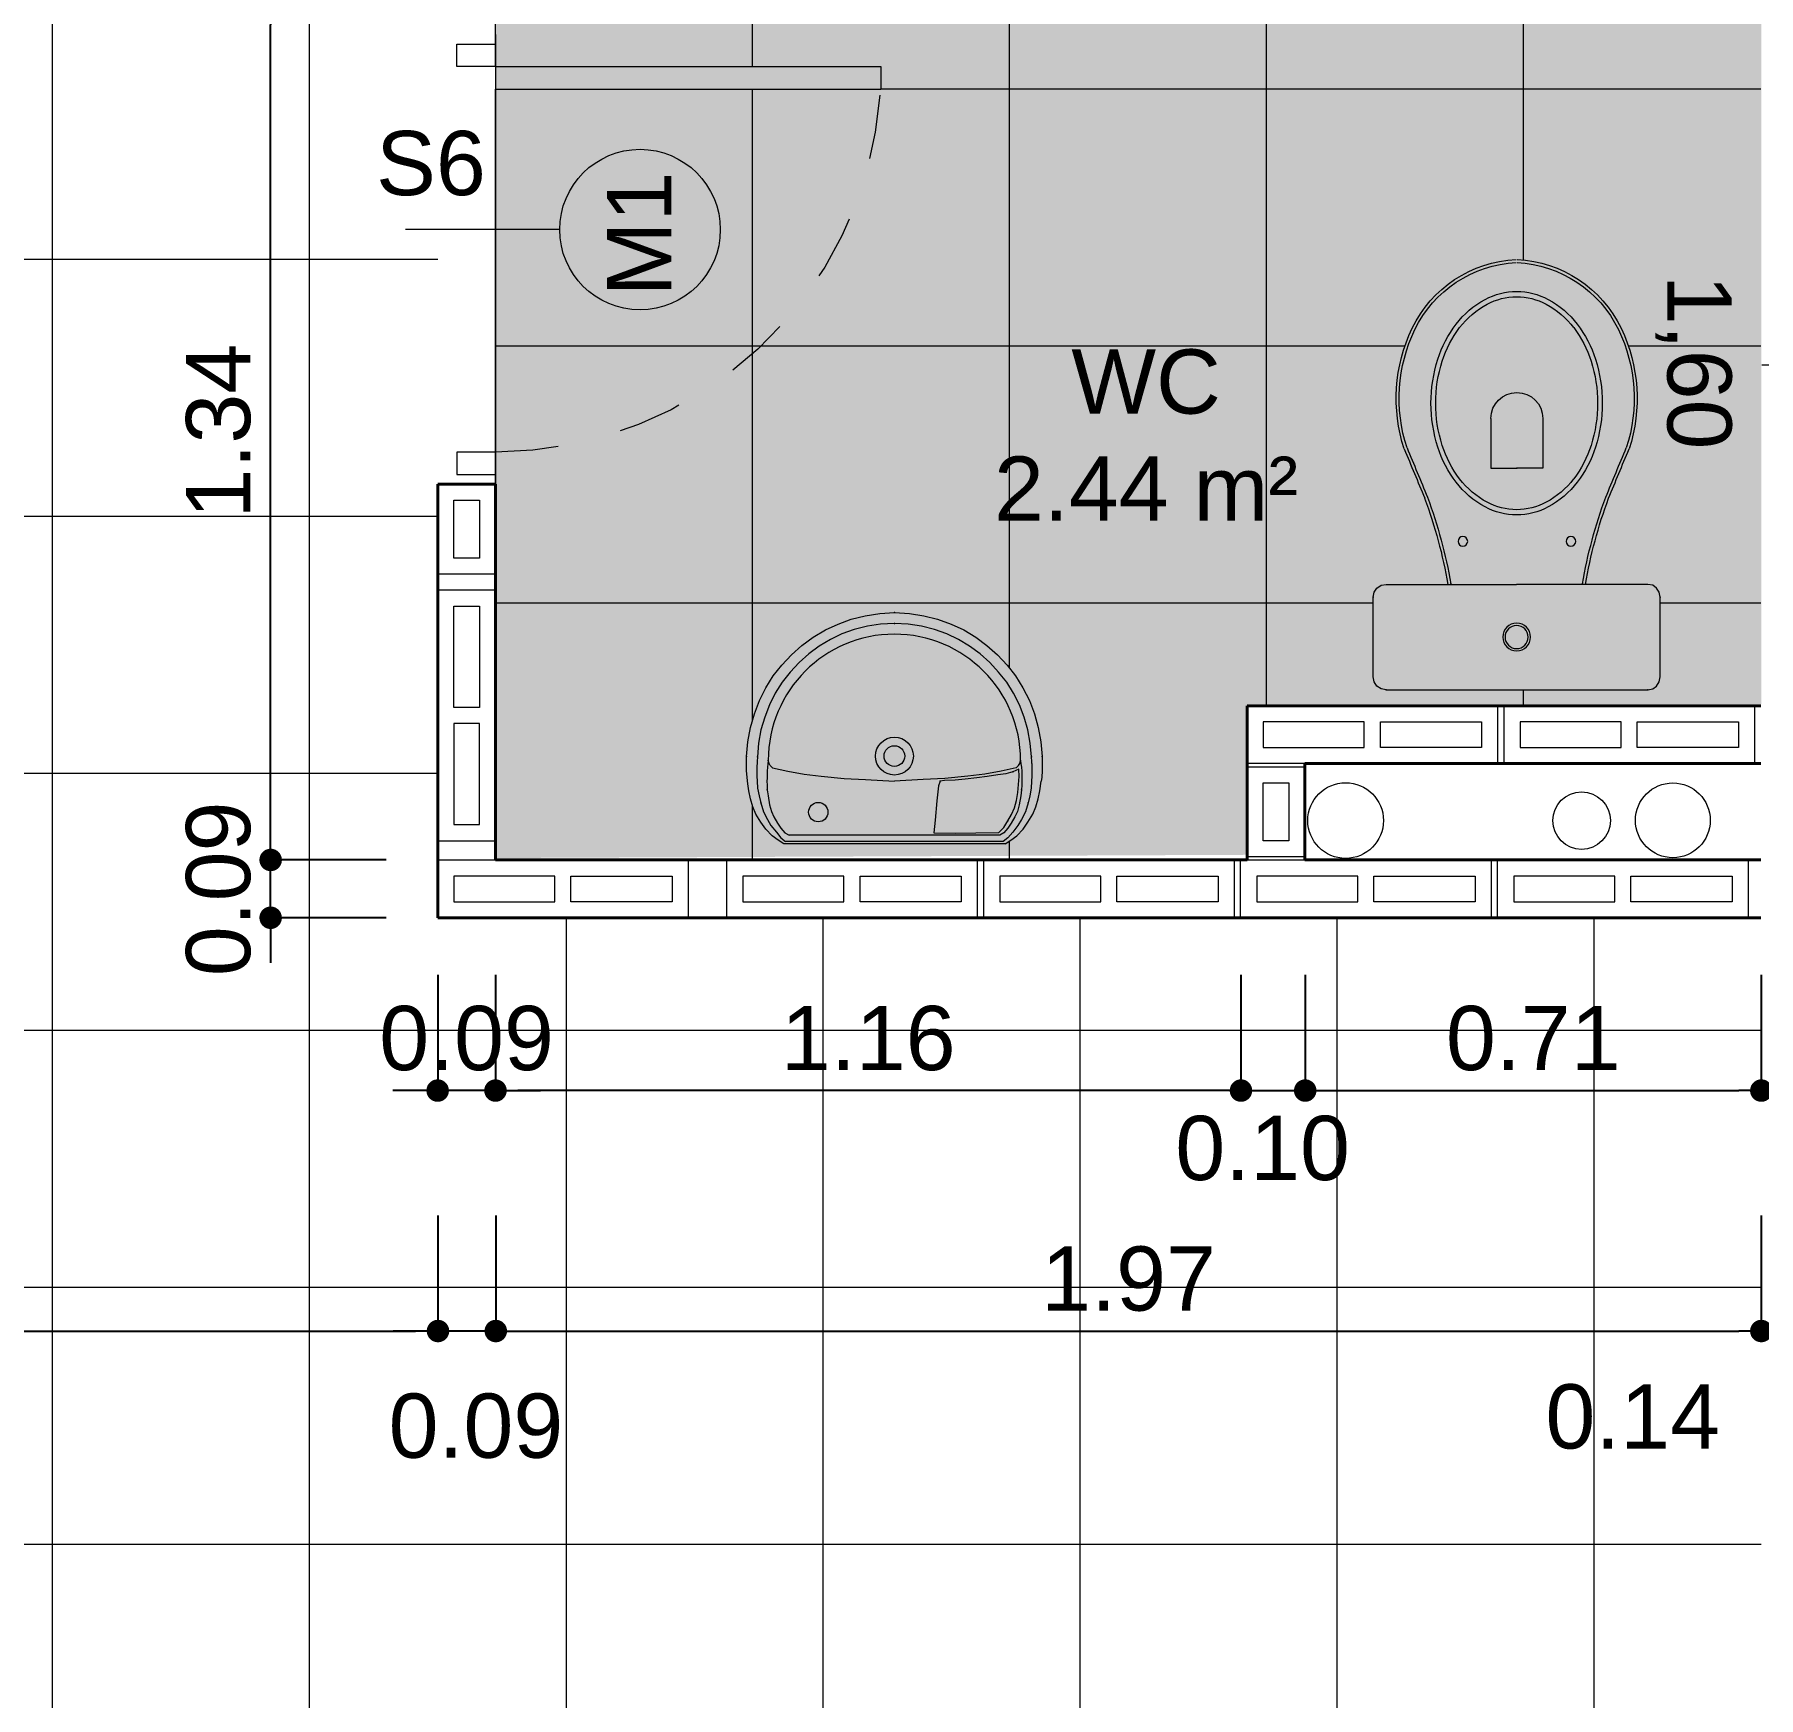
# Model space of a CAD drawing. Header units: millimetres. Extents: x 173 to 410, y -14 to 183.
# Drawn here: x 355.913 to 358.597, y -7.344 to -4.755 of the extents above; entities that cross this region are included whole.
import ezdxf
from ezdxf.enums import TextEntityAlignment as Align

# ---------------------------------------------------------------- set-up
doc = ezdxf.new("R2010")
doc.units = ezdxf.units.MM
doc.linetypes.add('HIDDEN', pattern=[0.05, 0.025, -0.025])
doc.layers.get('0').update_dxf_attribs({"color": 4})
for name, color, linetype, lineweight in [('ARQ Alvenaria', 201, 'Continuous', 40), ('ARQ Anotações', 2, 'Continuous', 5), ('ARQ Caixilharia', 140, 'Continuous', 9), ('ARQ Equipamento', 4, 'Continuous', 18), ('ARQ Hachuras', 8, 'Continuous', 5), ('ARQ Projeções', 144, 'HIDDEN', 5), ('ARQ Visto', 152, 'Continuous', 13)]:
    doc.layers.add(name, color=color, linetype=linetype, lineweight=lineweight)
doc.layers.add('ARQ Forros', color=7, linetype='HIDDEN', lineweight=5, true_color=0xcacaca)
doc.layers.add('ARQ Pisos', color=9, linetype='Continuous', lineweight=5, true_color=0x808080)
doc.styles.get("Standard").update_dxf_attribs({"font": 'arial.ttf'})
doc.dimstyles.new('Executivo 1-50', dxfattribs={"dimtxt": 0.1, "dimasz": 0.035, "dimexe": 0, "dimexo": 0.0625, "dimgap": 0.03, "dimtad": 1, "dimzin": 0, "dimdsep": 46, "dimtxsty": 'Standard', "dimblk": 'DOT', "dimcen": 0.09, "dimclrd": 8, "dimclre": 8, "dimadec": 0, "dimazin": 0, "dimtfac": 1, "dimtix": 1, "dimtmove": 2, "dimatfit": 3, "dimldrblk": 'DOT', "dimfxl": 0.18, "dimfxlon": 1, "dimtolj": 1, "dimtzin": 0, "dimarcsym": 0})

# ---------------------------------------------------------------- blocks, each defined once
blk = doc.blocks.new('CP929_2')
at = {"layer": 'ARQ Equipamento', "lineweight": 13}
for p, q in [((-0.218, -0.0207), (-0.2223, -0.0272)), ((-0.2115, -0.0164), (-0.218, -0.0207)), ((-0.2037, -0.015), (-0.2115, -0.0164)), ((-0.2037, -0.015), (0.2037, -0.015)), ((0.2037, -0.015), (0.2115, -0.0164)), ((0.2115, -0.0164), (0.2173, -0.0207)), ((0.2173, -0.0207), (0.2216, -0.0272)), ((-0.2223, -0.0272), (-0.2237, -0.035)), ((-0.2237, -0.035), (-0.2237, -0.1589)), ((0.2216, -0.0272), (0.223, -0.035)), ((0.223, -0.035), (0.223, -0.1589)), ((-0.2237, -0.1589), (-0.2223, -0.1668)), ((0.223, -0.1589), (0.2216, -0.1668)), ((-0.2223, -0.1668), (-0.218, -0.1732)), ((-0.218, -0.1732), (-0.2115, -0.1775)), ((-0.2115, -0.1775), (-0.2037, -0.1789)), ((-0.2037, -0.1789), (-0.0004, -0.1789)), ((-0.1027, -0.1796), (-0.1025, -0.1789)), ((0.2037, -0.1789), (-0.0004, -0.1789)), ((0.102, -0.1796), (0.1018, -0.1789)), ((0.2115, -0.1775), (0.2037, -0.1789)), ((0.2173, -0.1732), (0.2115, -0.1775)), ((0.2216, -0.1668), (0.2173, -0.1732)), ((-0.0404, -0.4373), (-0.0404, -0.36)), ((-0.0404, -0.36), (0.0004, -0.36)), ((0.0404, -0.36), (-0.0004, -0.36)), ((0.0404, -0.4373), (0.0404, -0.36))]:
    blk.add_line(p, q, dxfattribs=at)
for centre, radius in [((-0.0004, -0.097), 0.0216), ((-0.0004, -0.097), 0.018), ((-0.0841, -0.2459), 0.00752), ((0.0841, -0.2459), 0.00752)]:
    blk.add_circle(centre, radius, dxfattribs=at)
for centre, radius, start, end in [((-0.8588, -0.0485), 0.7626, 339.6909, 350.163), ((-0.8588, -0.0485), 0.7673, 339.6909, 350.163), ((0.858, -0.0485), 0.7673, 189.837, 200.3091), ((0.858, -0.0485), 0.7626, 189.837, 200.3091), ((-0.0004, -0.3904), 0.1034, 90, 118.3761), ((-0.0004, -0.3918), 0.0966, 90, 118.3761), ((-0.0004, -0.3904), 0.1034, 61.6239, 90), ((-0.0004, -0.3918), 0.0966, 61.6239, 90), ((-26.813, 10.7236), 28.863, 337.3538, 337.51832), ((-25.3749, 10.1249), 27.3099, 337.35144, 337.52574), ((0.018, -0.4244), 0.142, 118.3761, 142.5178), ((0.0176, -0.4251), 0.1345, 118.3761, 142.5178), ((-0.0184, -0.4251), 0.1345, 37.4822, 61.6239), ((-0.0187, -0.4244), 0.142, 37.4822, 61.6239), ((25.3742, 10.1249), 27.3099, 202.47426, 202.64856), ((26.8123, 10.7236), 28.863, 202.48168, 202.6462), ((0.0469, -0.4465), 0.1784, 142.5178, 162.3784), ((0.0459, -0.4468), 0.1702, 142.5178, 162.3784), ((-0.0466, -0.4468), 0.1702, 17.6216, 37.4822), ((-0.0476, -0.4465), 0.1784, 17.6216, 37.4822), ((0.0671, -0.4681), 0.2549, 162.0904, 205.4458), ((0.0634, -0.4684), 0.2467, 161.867, 205.7625), ((0.0924, -0.461), 0.2261, 162.3784, 180), ((0.0905, -0.461), 0.2169, 162.3784, 180), ((-0.0912, -0.461), 0.2169, 360, 17.6216), ((-0.0931, -0.461), 0.2261, 0, 17.6216), ((-0.0641, -0.4684), 0.2467, 334.2375, 18.133), ((-0.0678, -0.4681), 0.2549, 334.5542, 17.9096), ((0, -0.4373), 0.0404, 180, 0), ((0.0924, -0.461), 0.2261, 180, 197.6216), ((0.0905, -0.461), 0.2169, 180, 197.6216), ((-0.0912, -0.461), 0.2169, 342.3784, 0), ((-0.0931, -0.461), 0.2261, 342.3784, 360), ((0.0469, -0.4754), 0.1784, 197.6216, 217.4822), ((0.0459, -0.4751), 0.1702, 197.6216, 217.4822), ((-0.0466, -0.4751), 0.1702, 322.5178, 342.3784), ((-0.0476, -0.4754), 0.1784, 322.5178, 342.3784), ((0.0079, -0.4951), 0.1898, 205.7625, 267.2081), ((0.0079, -0.4951), 0.1851, 205.7625, 267.2081), ((0.018, -0.4976), 0.142, 217.4822, 241.6239), ((0.0176, -0.4968), 0.1345, 217.4822, 241.6239), ((-0.0087, -0.4951), 0.1851, 272.7919, 334.2375), ((-0.0087, -0.4951), 0.1898, 272.7919, 334.2375), ((-0.0184, -0.4968), 0.1345, 298.3761, 322.5178), ((-0.0187, -0.4976), 0.142, 298.3761, 322.5178), ((-0.0004, -0.5301), 0.0966, 241.6239, 270), ((-0.0004, -0.5301), 0.0966, 270, 298.3761), ((-0.0004, -0.5315), 0.1034, 241.6239, 270), ((-0.0004, -0.5315), 0.1034, 270, 298.3761)]:
    blk.add_arc(centre, radius, start, end, dxfattribs=at)
for p in [(-0.2037, -0.015), (0.2037, -0.015), (-0.2237, -0.1589), (0.223, -0.1589), (-0.1027, -0.1796), (0.102, -0.1796)]:
    blk.add_point(p, dxfattribs=at)
blk = doc.blocks.new('L915')
at = {"layer": 'ARQ Equipamento', "lineweight": 13}
for p, q in [((-0.1723, 0), (-0.181, -0.0056)), ((-0.1723, 0), (0.1723, 0)), ((0.1723, 0), (0.181, -0.0056)), ((-0.2004, -0.0231), (-0.2079, -0.0338)), ((-0.1905, -0.0128), (-0.2004, -0.0231)), ((-0.1922, -0.0287), (-0.1846, -0.0182)), ((-0.181, -0.0056), (-0.1905, -0.0128)), ((-0.1846, -0.0182), (-0.1767, -0.0094)), ((-0.1819, -0.0323), (-0.1766, -0.0245)), ((-0.1767, -0.0094), (-0.1694, -0.0038)), ((-0.1766, -0.0245), (-0.1706, -0.0173)), ((-0.1703, -0.0257), (-0.1766, -0.0361)), ((-0.1706, -0.0173), (-0.164, -0.0134)), ((-0.1627, -0.0176), (-0.1703, -0.0257)), ((-0.1694, -0.0038), (0.1694, -0.0038)), ((-0.164, -0.0134), (0.164, -0.0134)), ((-0.1266, -0.0172), (-0.1627, -0.0176)), ((-0.0955, -0.0169), (-0.1266, -0.0172)), ((-0.0613, -0.0172), (-0.0955, -0.0169)), ((-0.0635, -0.0367), (-0.0613, -0.0172)), ((0.1706, -0.0173), (0.164, -0.0134)), ((0.1767, -0.0094), (0.1694, -0.0038)), ((0.1766, -0.0245), (0.1706, -0.0173)), ((0.1819, -0.0323), (0.1766, -0.0245)), ((0.1836, -0.018), (0.1767, -0.0094)), ((0.181, -0.0056), (0.1905, -0.0128)), ((0.1922, -0.0287), (0.1836, -0.018)), ((0.1905, -0.0128), (0.2004, -0.0231)), ((0.2004, -0.0231), (0.2079, -0.0338)), ((-0.2155, -0.0464), (-0.2203, -0.0577)), ((-0.2079, -0.0338), (-0.2155, -0.0464)), ((-0.2081, -0.064), (-0.2039, -0.0501)), ((-0.2039, -0.0501), (-0.1978, -0.0382)), ((-0.1978, -0.0382), (-0.1922, -0.0287)), ((-0.1943, -0.0606), (-0.1914, -0.0502)), ((-0.1914, -0.0502), (-0.1875, -0.042)), ((-0.1875, -0.042), (-0.1819, -0.0323)), ((-0.1822, -0.0458), (-0.1869, -0.0562)), ((-0.1766, -0.0361), (-0.1822, -0.0458)), ((-0.0663, -0.0668), (-0.0635, -0.0367)), ((0.1875, -0.042), (0.1819, -0.0323)), ((0.1914, -0.0502), (0.1875, -0.042)), ((0.1943, -0.0606), (0.1914, -0.0502)), ((0.1978, -0.0382), (0.1922, -0.0287)), ((0.2039, -0.0501), (0.1978, -0.0382)), ((0.2081, -0.064), (0.2039, -0.0501)), ((0.2079, -0.0338), (0.2155, -0.0464)), ((0.2155, -0.0464), (0.2203, -0.0577)), ((-0.2239, -0.0699), (-0.2266, -0.0827)), ((-0.2203, -0.0577), (-0.2239, -0.0699)), ((-0.213, -0.0869), (-0.2107, -0.0749)), ((-0.2107, -0.0749), (-0.2081, -0.064)), ((-0.1979, -0.0843), (-0.1966, -0.0746)), ((-0.1966, -0.0746), (-0.1943, -0.0606)), ((-0.192, -0.08), (-0.1932, -0.0926)), ((-0.1901, -0.0675), (-0.192, -0.08)), ((-0.1869, -0.0562), (-0.1901, -0.0675)), ((-0.0688, -0.0904), (-0.0663, -0.0668)), ((0.1966, -0.0746), (0.1943, -0.0606)), ((0.1979, -0.0843), (0.1966, -0.0746)), ((0.2107, -0.0749), (0.2081, -0.064)), ((0.213, -0.0869), (0.2107, -0.0749)), ((0.2203, -0.0577), (0.2239, -0.0699)), ((0.2239, -0.0699), (0.2266, -0.0827)), ((-0.23, -0.1144), (-0.2294, -0.1036)), ((-0.2294, -0.1036), (-0.2287, -0.0979)), ((-0.2266, -0.0827), (-0.2287, -0.0979)), ((-0.214, -0.1138), (-0.2139, -0.1052)), ((-0.2139, -0.1052), (-0.2135, -0.0978)), ((-0.2135, -0.0978), (-0.213, -0.0869)), ((-0.1985, -0.0974), (-0.1982, -0.0915)), ((-0.1982, -0.1024), (-0.1985, -0.0974)), ((-0.1982, -0.0915), (-0.1979, -0.0843)), ((-0.1982, -0.1078), (-0.1982, -0.1024)), ((-0.1932, -0.0926), (-0.1941, -0.1051)), ((-0.1941, -0.1051), (-0.1935, -0.1161)), ((-0.1734, -0.1092), (-0.1609, -0.1073)), ((-0.1609, -0.1073), (-0.1445, -0.1048)), ((-0.1445, -0.1048), (-0.1282, -0.1026)), ((-0.1407, -0.1087), (-0.1142, -0.1053)), ((-0.1282, -0.1026), (-0.11, -0.1007)), ((-0.1142, -0.1053), (-0.0784, -0.1016)), ((-0.11, -0.1007), (-0.0946, -0.0992)), ((-0.0946, -0.0992), (-0.0779, -0.0985)), ((-0.0784, -0.1016), (-0.045, -0.1003)), ((-0.0779, -0.0985), (-0.071, -0.0976)), ((-0.071, -0.0976), (-0.0688, -0.0904)), ((-0.045, -0.1003), (0, -0.0979)), ((0.045, -0.1003), (0, -0.0979)), ((0.0784, -0.1016), (0.045, -0.1003)), ((0.1142, -0.1053), (0.0784, -0.1016)), ((0.1407, -0.1087), (0.1142, -0.1053)), ((0.1982, -0.0915), (0.1979, -0.0843)), ((0.1985, -0.0974), (0.1982, -0.0915)), ((0.1982, -0.1024), (0.1985, -0.0974)), ((0.1982, -0.1078), (0.1982, -0.1024)), ((0.2135, -0.0978), (0.213, -0.0869)), ((0.2139, -0.1052), (0.2135, -0.0978)), ((0.214, -0.1138), (0.2139, -0.1052)), ((0.2266, -0.0827), (0.2282, -0.0934)), ((0.2282, -0.0934), (0.2294, -0.1036)), ((0.2294, -0.1036), (0.23, -0.1144)), ((-0.23, -0.1252), (-0.23, -0.1144)), ((-0.23, -0.136), (-0.23, -0.1252)), ((-0.2139, -0.1214), (-0.214, -0.1138)), ((-0.2138, -0.1252), (-0.2139, -0.1214)), ((-0.2138, -0.1252), (-0.2138, -0.1282)), ((-0.2138, -0.1282), (-0.2132, -0.1354)), ((-0.1982, -0.1132), (-0.1982, -0.1078)), ((-0.1976, -0.1192), (-0.1982, -0.1132)), ((-0.197, -0.1246), (-0.1976, -0.1192)), ((-0.1964, -0.13), (-0.197, -0.1246)), ((-0.195, -0.1249), (-0.1964, -0.13)), ((-0.1933, -0.122), (-0.195, -0.1249)), ((-0.1935, -0.1161), (-0.1844, -0.1123)), ((-0.1897, -0.1184), (-0.1933, -0.122)), ((-0.1897, -0.1184), (-0.166, -0.113)), ((-0.1844, -0.1123), (-0.1734, -0.1092)), ((-0.166, -0.113), (-0.1407, -0.1087)), ((0.166, -0.113), (0.1407, -0.1087)), ((0.1897, -0.1184), (0.166, -0.113)), ((0.1897, -0.1184), (0.1933, -0.122)), ((0.1933, -0.122), (0.195, -0.1249)), ((0.195, -0.1249), (0.1964, -0.13)), ((0.1964, -0.13), (0.197, -0.1246)), ((0.197, -0.1246), (0.1976, -0.1192)), ((0.1976, -0.1192), (0.1982, -0.1132)), ((0.1982, -0.1132), (0.1982, -0.1078)), ((0.2132, -0.1354), (0.2138, -0.1282)), ((0.2138, -0.1252), (0.2139, -0.1214)), ((0.2138, -0.1282), (0.2138, -0.1252)), ((0.2139, -0.1214), (0.214, -0.1138)), ((0.23, -0.1144), (0.23, -0.1252)), ((0.23, -0.1252), (0.23, -0.136)), ((-0.2282, -0.1588), (-0.23, -0.136)), ((-0.224, -0.181), (-0.2282, -0.1588)), ((-0.2132, -0.1354), (-0.2114, -0.157)), ((-0.2114, -0.157), (-0.2078, -0.1774)), ((0.2078, -0.1774), (0.2114, -0.157)), ((0.2114, -0.157), (0.2132, -0.1354)), ((0.2282, -0.1588), (0.224, -0.181)), ((0.23, -0.136), (0.2282, -0.1588)), ((-0.218, -0.2027), (-0.224, -0.181)), ((-0.2078, -0.1774), (-0.2018, -0.1973)), ((0.2018, -0.1973), (0.2078, -0.1774)), ((0.224, -0.181), (0.218, -0.2027)), ((-0.2102, -0.2231), (-0.218, -0.2027)), ((-0.2018, -0.1973), (-0.1946, -0.2165)), ((0.1946, -0.2165), (0.2018, -0.1973)), ((0.218, -0.2027), (0.2102, -0.2231)), ((-0.2, -0.2429), (-0.2102, -0.2231)), ((-0.1946, -0.2165), (-0.1856, -0.2345)), ((-0.1856, -0.2345), (-0.1748, -0.2519)), ((0.1748, -0.2519), (0.1856, -0.2345)), ((0.1856, -0.2345), (0.1946, -0.2165)), ((0.2102, -0.2231), (0.2, -0.2429)), ((-0.1886, -0.2615), (-0.2, -0.2429)), ((-0.1754, -0.2783), (-0.1886, -0.2615)), ((-0.1748, -0.2519), (-0.1621, -0.2675)), ((-0.1621, -0.2675), (-0.1483, -0.2825)), ((0.1483, -0.2825), (0.1621, -0.2675)), ((0.1621, -0.2675), (0.1748, -0.2519)), ((0.1886, -0.2615), (0.1754, -0.2783)), ((0.2, -0.2429), (0.1886, -0.2615)), ((-0.1603, -0.2945), (-0.1754, -0.2783)), ((-0.1441, -0.309), (-0.1603, -0.2945)), ((-0.1483, -0.2825), (-0.1333, -0.2957)), ((0.1333, -0.2957), (0.1483, -0.2825)), ((0.1603, -0.2945), (0.1441, -0.309)), ((0.1754, -0.2783), (0.1603, -0.2945)), ((-0.1267, -0.3216), (-0.1441, -0.309)), ((-0.1333, -0.2957), (-0.1171, -0.3078)), ((-0.1081, -0.333), (-0.1267, -0.3216)), ((-0.1171, -0.3078), (-0.0997, -0.318)), ((-0.0997, -0.318), (-0.0817, -0.327)), ((0.0817, -0.327), (0.0997, -0.318)), ((0.0997, -0.318), (0.1171, -0.3078)), ((0.1267, -0.3216), (0.1075, -0.333)), ((0.1171, -0.3078), (0.1333, -0.2957)), ((0.1441, -0.309), (0.1267, -0.3216)), ((-0.0883, -0.342), (-0.1081, -0.333)), ((-0.0673, -0.3498), (-0.0883, -0.342)), ((-0.0817, -0.327), (-0.0625, -0.3336)), ((-0.0625, -0.3336), (-0.042, -0.339)), ((-0.042, -0.339), (-0.0216, -0.342)), ((-0.0216, -0.342), (0, -0.3432)), ((0, -0.3432), (0.0216, -0.342)), ((0.0216, -0.342), (0.042, -0.339)), ((0.042, -0.339), (0.0625, -0.3336)), ((0.0625, -0.3336), (0.0817, -0.327)), ((0.0877, -0.342), (0.0673, -0.3498)), ((0.1075, -0.333), (0.0877, -0.342)), ((-0.0456, -0.3552), (-0.0673, -0.3498)), ((-0.0234, -0.3588), (-0.0456, -0.3552)), ((0, -0.36), (-0.0234, -0.3588)), ((0.0228, -0.3588), (0, -0.36)), ((0.0456, -0.3552), (0.0228, -0.3588)), ((0.0673, -0.3498), (0.0456, -0.3552))]:
    blk.add_line(p, q, dxfattribs=at)
for centre, radius in [((0.1185, -0.0494), 0.0151), ((0, -0.1367), 0.0295), ((0, -0.1367), 0.0161)]:
    blk.add_circle(centre, radius, dxfattribs=at)
blk.add_arc((0, -0.13), 0.1964, 180, 360, dxfattribs=at)
for p in [(-0.1766, -0.0361), (-0.2081, -0.064), (0.2081, -0.064), (-0.1979, -0.0843), (-0.071, -0.0976), (0.1979, -0.0843), (-0.1964, -0.13), (-0.1844, -0.1123), (0.1964, -0.13), (-0.23, -0.136), (-0.2132, -0.1354), (0.2132, -0.1354), (0.23, -0.136), (0, -0.3432), (0, -0.36)]:
    blk.add_point(p, dxfattribs=at)
blk = doc.blocks.new('Folha 62')
at = {"lineweight": -2}
for p, q in [((0.3, 0.6), (0.265, 0.6)), ((0.265, 0), (0.265, 0.6)), ((0.3, 0), (0.3, 0.6)), ((-0.335, 0), (-0.3, 0)), ((-0.335, -0.06), (-0.335, 0)), ((-0.3, 0), (-0.3, -0.06)), ((0.3, 0), (0.265, 0)), ((0.335, 0), (0.3, 0)), ((0.3, 0), (0.3, -0.06)), ((0.335, -0.06), (0.335, 0)), ((-0.3, -0.06), (-0.335, -0.06)), ((0.3, -0.06), (0.335, -0.06))]:
    blk.add_line(p, q, dxfattribs=at)
at = {"layer": 'ARQ Projeções'}
blk.add_arc((0.3, 0), 0.6, 94.2369, 180, dxfattribs=at)
blk = doc.blocks.new('Window-Door Marker - 70_9')
at = {"color": 8}
blk.add_line((0, -0.49), (0, 0), dxfattribs=at)
blk.add_circle((0, -0.615), 0.125, dxfattribs=at)
at = {"insert": (0.1406, 0.1657), "char_height": 0.1, "attachment_point": 7, "rotation": 180}
blk.add_mtext('{1,60}', dxfattribs=at)
for tag, rotation, p in [('AC_WIDO_A_SIZE', 90, (-0.0214, -0.44)), ('AC_WIDO_B_SIZE', 90, (0.1786, -0.44)), ('AC_MarkerText_1', 180, (0.0924, -0.5364))]:
    blk.add_attdef(tag, text='', height=0.1, rotation=rotation).set_placement(p, align=Align.BOTTOM_LEFT)
blk = doc.blocks.new('_DOT')
at = {"color": 0, "linetype": 'ByBlock', "lineweight": -2}
blk.add_line((-0.5, 0), (-1, 0), dxfattribs=at)
at = {"color": 0, "linetype": 'ByBlock', "const_width": 0.5}
blk.add_lwpolyline([(-0.25, 0, 1), (0.25, 0, 1)], format="xyb", close=True, dxfattribs=at)
blk = doc.blocks.new('*D2163')
at = {"layer": 'ARQ Anotações', "color": 8, "lineweight": -2, "transparency": 16777216}
for p, q in [((356.5409, -6.5937), (356.5409, -6.7737)), ((350.5905, -6.8749), (350.5905, -6.7737)), ((350.6255, -6.7737), (356.5059, -6.7737))]:
    blk.add_line(p, q, dxfattribs=at)
at = {"layer": 'Defpoints', "color": 0, "transparency": 16777216}
for p in [(356.5409, -6.1775), (356.5409, -6.7737), (350.5905, -6.9374)]:
    blk.add_point(p, dxfattribs=at)
at = {"layer": 'ARQ Anotações', "color": 8, "lineweight": -2, "transparency": 16777216, "xscale": 0.035, "yscale": 0.035, "zscale": 0.035, "rotation": 180}
blk.add_blockref('_DOT', (350.5905, -6.7737), dxfattribs=at)
at = {"layer": 'ARQ Anotações', "color": 8, "lineweight": -2, "transparency": 16777216, "xscale": 0.035, "yscale": 0.035, "zscale": 0.035}
blk.add_blockref('_DOT', (356.5409, -6.7737), dxfattribs=at)
at = {"layer": 'ARQ Anotações', "color": 0, "transparency": 16777216, "insert": (353.5657, -6.6927), "char_height": 0.1, "attachment_point": 5}
blk.add_mtext('\\A1;5.95', dxfattribs=at)
blk = doc.blocks.new('*D2164')
at = {"layer": 'ARQ Anotações', "color": 8, "lineweight": -2, "transparency": 16777216}
for p, q in [((356.6309, -6.5937), (356.6309, -6.7737)), ((358.6009, -6.5937), (358.6009, -6.7737)), ((356.6659, -6.7737), (358.5659, -6.7737))]:
    blk.add_line(p, q, dxfattribs=at)
at = {"layer": 'Defpoints', "color": 0, "transparency": 16777216}
for p in [(356.6309, -6.0375), (358.6009, -6.1775), (358.6009, -6.7737)]:
    blk.add_point(p, dxfattribs=at)
at = {"layer": 'ARQ Anotações', "color": 8, "lineweight": -2, "transparency": 16777216, "xscale": 0.035, "yscale": 0.035, "zscale": 0.035, "rotation": 180}
blk.add_blockref('_DOT', (356.6309, -6.7737), dxfattribs=at)
at = {"layer": 'ARQ Anotações', "color": 8, "lineweight": -2, "transparency": 16777216, "xscale": 0.035, "yscale": 0.035, "zscale": 0.035}
blk.add_blockref('_DOT', (358.6009, -6.7737), dxfattribs=at)
at = {"layer": 'ARQ Anotações', "color": 0, "transparency": 16777216, "insert": (357.6159, -6.6927), "char_height": 0.1, "attachment_point": 5}
blk.add_mtext('\\A1;1.97', dxfattribs=at)
blk = doc.blocks.new('*D2165')
at = {"layer": 'ARQ Anotações', "color": 8, "lineweight": -2, "transparency": 16777216}
for p, q in [((358.6009, -6.5937), (358.6009, -6.7737)), ((358.7409, -6.5937), (358.7409, -6.7737)), ((358.6359, -6.7737), (358.7059, -6.7737))]:
    blk.add_line(p, q, dxfattribs=at)
at = {"layer": 'Defpoints', "color": 0, "transparency": 16777216}
for p in [(358.7409, -5.575), (358.6009, -6.1775), (358.7409, -6.7737)]:
    blk.add_point(p, dxfattribs=at)
at = {"layer": 'ARQ Anotações', "color": 8, "lineweight": -2, "transparency": 16777216, "xscale": 0.035, "yscale": 0.035, "zscale": 0.035, "rotation": 180}
blk.add_blockref('_DOT', (358.6009, -6.7737), dxfattribs=at)
at = {"layer": 'ARQ Anotações', "color": 8, "lineweight": -2, "transparency": 16777216, "xscale": 0.035, "yscale": 0.035, "zscale": 0.035}
blk.add_blockref('_DOT', (358.7409, -6.7737), dxfattribs=at)
at = {"layer": 'ARQ Anotações', "color": 0, "transparency": 16777216, "insert": (358.4008, -6.9073), "char_height": 0.1, "attachment_point": 5}
blk.add_mtext('\\A1;0.14', dxfattribs=at)
blk = doc.blocks.new('*D2175')
at = {"layer": 'ARQ Anotações', "color": 8, "lineweight": -2, "transparency": 16777216}
for p, q in [((356.6309, -6.5937), (356.6309, -6.7737)), ((356.5409, -6.6562), (356.5409, -6.7737)), ((356.5059, -6.7737), (356.4709, -6.7737)), ((356.6309, -6.7737), (356.5409, -6.7737)), ((356.6659, -6.7737), (356.7009, -6.7737))]:
    blk.add_line(p, q, dxfattribs=at)
at = {"layer": 'Defpoints', "color": 0, "transparency": 16777216}
for p in [(356.6309, -6.0375), (356.5409, -6.5937), (356.5409, -6.7737)]:
    blk.add_point(p, dxfattribs=at)
at = {"layer": 'ARQ Anotações', "color": 8, "lineweight": -2, "transparency": 16777216, "xscale": 0.035, "yscale": 0.035, "zscale": 0.035}
blk.add_blockref('_DOT', (356.5409, -6.7737), dxfattribs=at)
at = {"layer": 'ARQ Anotações', "color": 8, "lineweight": -2, "transparency": 16777216, "xscale": 0.035, "yscale": 0.035, "zscale": 0.035, "rotation": 180}
blk.add_blockref('_DOT', (356.6309, -6.7737), dxfattribs=at)
at = {"layer": 'ARQ Anotações', "color": 0, "transparency": 16777216, "insert": (356.6, -6.9217), "char_height": 0.1, "attachment_point": 5}
blk.add_mtext('\\A1;0.09', dxfattribs=at)
blk = doc.blocks.new('*D2176')
at = {"layer": 'ARQ Anotações', "color": 8, "lineweight": -2, "transparency": 16777216}
for p, q in [((357.7909, -6.2194), (357.7909, -6.3994)), ((357.8909, -6.2194), (357.8909, -6.3994)), ((357.7559, -6.3994), (357.7209, -6.3994)), ((357.7909, -6.3994), (357.8909, -6.3994)), ((357.9259, -6.3994), (357.9609, -6.3994))]:
    blk.add_line(p, q, dxfattribs=at)
at = {"layer": 'Defpoints', "color": 0, "transparency": 16777216}
for p in [(357.7909, -6.0375), (357.8909, -6.0375), (357.8909, -6.3994)]:
    blk.add_point(p, dxfattribs=at)
at = {"layer": 'ARQ Anotações', "color": 8, "lineweight": -2, "transparency": 16777216, "xscale": 0.035, "yscale": 0.035, "zscale": 0.035}
blk.add_blockref('_DOT', (357.7909, -6.3994), dxfattribs=at)
at = {"layer": 'ARQ Anotações', "color": 8, "lineweight": -2, "transparency": 16777216, "xscale": 0.035, "yscale": 0.035, "zscale": 0.035, "rotation": 180}
blk.add_blockref('_DOT', (357.8909, -6.3994), dxfattribs=at)
at = {"layer": 'ARQ Anotações', "color": 0, "transparency": 16777216, "insert": (357.8246, -6.4894), "char_height": 0.1, "attachment_point": 5}
blk.add_mtext('\\A1;0.10', dxfattribs=at)
blk = doc.blocks.new('*D2177')
at = {"layer": 'ARQ Anotações', "color": 8, "lineweight": -2, "transparency": 16777216}
for p, q in [((357.8909, -6.2194), (357.8909, -6.3994)), ((358.6009, -6.2194), (358.6009, -6.3994)), ((357.9259, -6.3994), (358.5659, -6.3994))]:
    blk.add_line(p, q, dxfattribs=at)
at = {"layer": 'Defpoints', "color": 0, "transparency": 16777216}
for p in [(357.8909, -6.0375), (358.6009, -6.0375), (358.6009, -6.3994)]:
    blk.add_point(p, dxfattribs=at)
at = {"layer": 'ARQ Anotações', "color": 8, "lineweight": -2, "transparency": 16777216, "xscale": 0.035, "yscale": 0.035, "zscale": 0.035, "rotation": 180}
blk.add_blockref('_DOT', (357.8909, -6.3994), dxfattribs=at)
at = {"layer": 'ARQ Anotações', "color": 8, "lineweight": -2, "transparency": 16777216, "xscale": 0.035, "yscale": 0.035, "zscale": 0.035}
blk.add_blockref('_DOT', (358.6009, -6.3994), dxfattribs=at)
at = {"layer": 'ARQ Anotações', "color": 0, "transparency": 16777216, "insert": (358.2459, -6.3183), "char_height": 0.1, "attachment_point": 5}
blk.add_mtext('\\A1;0.71', dxfattribs=at)
blk = doc.blocks.new('paginacao')
for points in [[(-99, 275), (-59.8, 362.8), (-20.5, 275)], [(-70.3, 275), (-49.2, 275), (-70.3, 104.7), (-49.2, 104.7)], [(-275, 99.1), (-362.7, 59.8), (-275, 20.6)], [(-275, 70.4), (-275, 49.3), (-104.6, 70.4), (-104.6, 49.3)]]:
    blk.add_solid(points)
blk = doc.blocks.new('Window-Door Marker - 70_27')
at = {"color": 8}
blk.add_line((0, 0.1), (0, -0.14), dxfattribs=at)
blk.add_circle((0, 0.225), 0.125, dxfattribs=at)
blk.add_attdef('AC_MarkerText_1', text='', height=0.1, rotation=180).set_placement((0.1037, 0.3036), align=Align.BOTTOM_LEFT)
blk = doc.blocks.new('*D2246')
at = {"layer": 'ARQ Anotações', "color": 8, "lineweight": -2, "transparency": 16777216}
for p, q in [((356.6304, -6.2194), (356.6304, -6.3994)), ((357.7909, -6.2194), (357.7909, -6.3994)), ((357.7559, -6.3994), (356.6654, -6.3994))]:
    blk.add_line(p, q, dxfattribs=at)
at = {"layer": 'Defpoints', "color": 0, "transparency": 16777216}
for p in [(357.7909, -6.0375), (356.6304, -6.0404), (356.6304, -6.3994)]:
    blk.add_point(p, dxfattribs=at)
at = {"layer": 'ARQ Anotações', "color": 8, "lineweight": -2, "transparency": 16777216, "xscale": 0.035, "yscale": 0.035, "zscale": 0.035, "rotation": 180}
blk.add_blockref('_DOT', (356.6304, -6.3994), dxfattribs=at)
at = {"layer": 'ARQ Anotações', "color": 8, "lineweight": -2, "transparency": 16777216, "xscale": 0.035, "yscale": 0.035, "zscale": 0.035}
blk.add_blockref('_DOT', (357.7909, -6.3994), dxfattribs=at)
at = {"layer": 'ARQ Anotações', "color": 0, "transparency": 16777216, "insert": (357.2107, -6.3183), "char_height": 0.1, "attachment_point": 5}
blk.add_mtext('\\A1;1.16', dxfattribs=at)
blk = doc.blocks.new('*D2247')
at = {"layer": 'ARQ Anotações', "color": 8, "lineweight": -2, "transparency": 16777216}
for p, q in [((356.5404, -6.2194), (356.5404, -6.3994)), ((356.6304, -6.2194), (356.6304, -6.3994)), ((356.5054, -6.3994), (356.4704, -6.3994)), ((356.6304, -6.3994), (356.5404, -6.3994)), ((356.6654, -6.3994), (356.7004, -6.3994))]:
    blk.add_line(p, q, dxfattribs=at)
at = {"layer": 'Defpoints', "color": 0, "transparency": 16777216}
for p in [(356.6304, -6.0404), (356.5404, -6.1304), (356.5404, -6.3994)]:
    blk.add_point(p, dxfattribs=at)
at = {"layer": 'ARQ Anotações', "color": 8, "lineweight": -2, "transparency": 16777216, "xscale": 0.035, "yscale": 0.035, "zscale": 0.035}
blk.add_blockref('_DOT', (356.5404, -6.3994), dxfattribs=at)
at = {"layer": 'ARQ Anotações', "color": 8, "lineweight": -2, "transparency": 16777216, "xscale": 0.035, "yscale": 0.035, "zscale": 0.035, "rotation": 180}
blk.add_blockref('_DOT', (356.6304, -6.3994), dxfattribs=at)
at = {"layer": 'ARQ Anotações', "color": 0, "transparency": 16777216, "insert": (356.5854, -6.3183), "char_height": 0.1, "attachment_point": 5}
blk.add_mtext('\\A1;0.09', dxfattribs=at)
blk = doc.blocks.new('*D2248')
at = {"layer": 'ARQ Anotações', "color": 8, "lineweight": -2, "transparency": 16777216}
for p, q in [((356.2804, -6.0054), (356.2804, -5.9704)), ((356.4604, -6.0404), (356.2804, -6.0404)), ((356.2804, -6.1304), (356.2804, -6.0404)), ((356.4604, -6.1304), (356.2804, -6.1304)), ((356.2804, -6.1654), (356.2804, -6.2004))]:
    blk.add_line(p, q, dxfattribs=at)
at = {"layer": 'Defpoints', "color": 0, "transparency": 16777216}
for p in [(356.2804, -6.0404), (356.6304, -6.0404), (356.5404, -6.1304)]:
    blk.add_point(p, dxfattribs=at)
at = {"layer": 'ARQ Anotações', "color": 8, "lineweight": -2, "transparency": 16777216, "xscale": 0.035, "yscale": 0.035, "zscale": 0.035}
for p, rotation in [((356.2804, -6.0404), 270), ((356.2804, -6.1304), 90)]:
    blk.add_blockref('_DOT', p, dxfattribs=dict(at, rotation=rotation))
at = {"layer": 'ARQ Anotações', "color": 0, "transparency": 16777216, "insert": (356.1993, -6.0854), "char_height": 0.1, "attachment_point": 5, "rotation": 90}
blk.add_mtext('\\A1;0.09', dxfattribs=at)
blk = doc.blocks.new('*D2249')
at = {"layer": 'ARQ Anotações', "color": 8, "lineweight": -2, "transparency": 16777216}
for p, q in [((356.4604, -4.7054), (356.2804, -4.7054)), ((356.2804, -6.0054), (356.2804, -4.7404)), ((356.4604, -6.0404), (356.2804, -6.0404))]:
    blk.add_line(p, q, dxfattribs=at)
at = {"layer": 'Defpoints', "color": 0, "transparency": 16777216}
for p in [(356.2804, -4.7054), (356.5404, -4.7054), (356.6304, -6.0404)]:
    blk.add_point(p, dxfattribs=at)
at = {"layer": 'ARQ Anotações', "color": 8, "lineweight": -2, "transparency": 16777216, "xscale": 0.035, "yscale": 0.035, "zscale": 0.035}
for p, rotation in [((356.2804, -4.7054), 90), ((356.2804, -6.0404), 270)]:
    blk.add_blockref('_DOT', p, dxfattribs=dict(at, rotation=rotation))
at = {"layer": 'ARQ Anotações', "color": 0, "transparency": 16777216, "insert": (356.1993, -5.3729), "char_height": 0.1, "attachment_point": 5, "rotation": 90}
blk.add_mtext('\\A1;1.34', dxfattribs=at)

msp = doc.modelspace()

# ---------------------------------------------------------------- hatches: boundary and pattern name
at = {"layer": 'ARQ Forros'}
h = msp.add_hatch(color=256, dxfattribs=at)
h.dxf.hatch_style = 1
h.paths.add_polyline_path([(358.6009, -4.7054), (356.6309, -4.7054), (356.6308, -6.0374), (357.8009, -6.0324), (357.8009, -5.7974), (358.6009, -5.7974)])
at = {"layer": 'ARQ Hachuras'}
h = msp.add_hatch(dxfattribs=at)
h.set_pattern_fill('NET', color=256, scale=3.2)
h.set_pattern_definition([(0, (351.54046, -4.7055), (0, 0.4), []), (90, (351.54046, -4.7055), (-0.4, 2e-17), [])])
h.paths.add_polyline_path([(355.9154, -8.4904), (355.9154, -8.5404), (358.6009, -8.5404), (358.6009, -6.1304), (356.5409, -6.1304), (356.5404, -4.7054), (350.5905, -4.7054), (350.5905, -8.5404), (355.3154, -8.5404), (355.3154, -8.4904), (355.5504, -8.4904), (355.5504, -7.8325), (355.6904, -7.8325), (355.6904, -8.4904)])
at = {"layer": 'ARQ Pisos'}
h = msp.add_hatch(dxfattribs=at)
h.set_pattern_fill('NET', color=256, scale=3.2)
h.set_pattern_definition([(0, (356.63037, -6.04044), (0, 0.4), []), (90, (356.63037, -6.04044), (-0.4, 2e-17), [])])
h.paths.add_polyline_path([(358.6004, -4.9554), (358.6004, -4.7054), (357.0011, -4.7054), (357.0011, -4.7054), (356.6304, -4.7054), (356.6304, -4.7554), (356.6304, -4.8054), (357.2304, -4.8054), (357.2304, -4.8404), (356.6304, -4.8404), (356.6304, -5.4554), (356.6304, -6.0404), (357.8004, -6.0404), (357.8004, -5.8004), (358.6004, -5.8004), (358.6004, -5.5655)])
h.paths.add_polyline_path([(358.0574, -5.2128, -0.276065), (358.22, -5.1056, -0.276065), (358.3827, -5.2128, -0.191463), (358.395, -5.4007, 0.000718), (358.3632, -5.4772, 0.045693), (358.3271, -5.6115), (358.424, -5.6115), (358.4319, -5.6129), (358.4376, -5.6172), (358.4419, -5.6237), (358.4434, -5.6316), (358.4434, -5.7554), (358.4419, -5.7633), (358.4376, -5.7697), (358.4319, -5.774), (358.424, -5.7754), (358.0167, -5.7754), (358.0088, -5.774), (358.0024, -5.7697), (357.9981, -5.7633), (357.9967, -5.7554), (357.9967, -5.6316), (357.9981, -5.6237), (358.0024, -5.6172), (358.0088, -5.6129), (358.0167, -5.6115), (358.113, -5.6115, 0.045693), (358.0768, -5.4772, 0.000718), (358.045, -5.4007, -0.191463)], flags=16)
h.paths.add_polyline_path([(358.0972, -5.261, -0.086876), (358.1257, -5.2065, -0.105729), (358.1709, -5.1679, -0.124451), (358.22, -5.1555, -0.124451), (358.2691, -5.1679, -0.105729), (358.3143, -5.2065, -0.086876), (358.3428, -5.261, -0.077041), (358.3534, -5.3295, -0.077041), (358.3428, -5.3979, -0.086876), (358.3143, -5.4525, -0.105729), (358.2691, -5.491, -0.124451), (358.22, -5.5034, -0.124451), (358.1709, -5.491, -0.105729), (358.1257, -5.4525, -0.086876), (358.0972, -5.3979, -0.077041), (358.0866, -5.3295, -0.077041)], flags=0)
h.paths.add_polyline_path([(358.1041, -5.2638, -0.086876), (358.1313, -5.2118, -0.105729), (358.1741, -5.1753, -0.124451), (358.22, -5.1637, -0.124451), (358.2659, -5.1753, -0.105729), (358.3088, -5.2118, -0.086876), (358.3359, -5.2638, -0.077041), (358.3461, -5.3295, -0.077041), (358.3359, -5.3951, -0.086876), (358.3088, -5.4472, -0.105729), (358.2659, -5.4837, -0.124451), (358.22, -5.4953, -0.124451), (358.1741, -5.4837, -0.105729), (358.1313, -5.4472, -0.086876), (358.1041, -5.3951, -0.077041), (358.0939, -5.3295, -0.077041)], flags=0)
h.paths.add_polyline_path([(358.2608, -5.3531), (358.2608, -5.4304), (358.22, -5.4304), (358.1799, -5.4304), (358.1799, -5.3531, -1)], flags=0)
h.paths.add_polyline_path([(358.1438, -5.5446, -1), (358.1287, -5.5446, -1)], flags=0)
h.paths.add_polyline_path([(357.3595, -5.6825), (357.3781, -5.6939), (357.3956, -5.7065), (357.4118, -5.7209), (357.4268, -5.7371), (357.44, -5.7539), (357.4514, -5.7725), (357.4616, -5.7924), (357.4694, -5.8128), (357.4754, -5.8344), (357.4796, -5.8566), (357.4814, -5.8794), (357.4814, -5.8902), (357.4814, -5.9011), (357.4808, -5.9119), (357.4802, -5.9176), (357.4781, -5.9328), (357.4753, -5.9456), (357.4718, -5.9577), (357.4669, -5.9691), (357.4594, -5.9817), (357.4518, -5.9924), (357.4419, -6.0027), (357.4325, -6.0098), (357.4238, -6.0154), (357.0791, -6.0154), (357.0704, -6.0098), (357.0609, -6.0027), (357.0511, -5.9924), (357.0435, -5.9817), (357.0359, -5.9691), (357.0311, -5.9577), (357.0275, -5.9456), (357.0248, -5.9328), (357.0232, -5.9221), (357.022, -5.9119), (357.0214, -5.9011), (357.0214, -5.8902), (357.0214, -5.8794), (357.0232, -5.8566), (357.0274, -5.8344), (357.0334, -5.8128), (357.0412, -5.7924), (357.0515, -5.7725), (357.0629, -5.7539), (357.0761, -5.7371), (357.0911, -5.7209), (357.1073, -5.7065), (357.1247, -5.6939), (357.1439, -5.6825), (357.1638, -5.6735), (357.1842, -5.6656), (357.2058, -5.6602), (357.2286, -5.6566), (357.2514, -5.6554), (357.2748, -5.6566), (357.2971, -5.6602), (357.3187, -5.6656), (357.3397, -5.6735)], flags=16)
h.paths.add_polyline_path([(357.4478, -5.8854), (357.4484, -5.8908), (357.449, -5.8962), (357.4496, -5.9023), (357.4496, -5.9077), (357.4496, -5.9131), (357.4499, -5.918), (357.4496, -5.924), (357.4493, -5.9312), (357.4481, -5.9409), (357.4457, -5.9548), (357.4429, -5.9652), (357.439, -5.9735), (357.4333, -5.9831), (357.428, -5.991), (357.422, -5.9982), (357.4155, -6.0021), (357.0874, -6.0021), (357.0808, -5.9982), (357.0749, -5.991), (357.0695, -5.9831), (357.0639, -5.9735), (357.06, -5.9652), (357.0572, -5.9548), (357.0548, -5.9409), (357.0535, -5.9312), (357.0532, -5.924), (357.0529, -5.918), (357.0533, -5.9131), (357.0533, -5.9077), (357.0533, -5.9023), (357.0539, -5.8962), (357.0545, -5.8908), (357.0551, -5.8854, -1)], flags=0)
h.paths.add_polyline_path([(358.312, -5.5446, -1), (358.297, -5.5446, -1)], flags=0)
h.paths.add_polyline_path([(358.2416, -5.6935, -1), (358.1984, -5.6935, -1)], flags=0)
h.paths.add_polyline_path([(358.238, -5.6935, -1), (358.202, -5.6935, -1)], flags=0)
h.paths.add_polyline_path([(357.4412, -5.897), (357.4174, -5.9024), (357.3921, -5.9067), (357.3657, -5.9101), (357.3298, -5.9138), (357.2965, -5.9151), (357.2514, -5.9176), (357.2064, -5.9151), (357.173, -5.9138), (357.1372, -5.9101), (357.1107, -5.9067), (357.0854, -5.9024), (357.0617, -5.897), (357.0569, -5.8922), (357.0564, -5.8905), (357.0581, -5.8935), (357.0617, -5.897), (357.0854, -5.9024), (357.1107, -5.9067), (357.1372, -5.9101), (357.173, -5.9138), (357.2064, -5.9151), (357.2514, -5.9176), (357.2965, -5.9151), (357.3298, -5.9138), (357.3657, -5.9101), (357.3921, -5.9067), (357.4174, -5.9024), (357.4412, -5.897), (357.446, -5.8922), (357.4464, -5.8905), (357.4447, -5.8935)], flags=0)
h.paths.add_polyline_path([(357.4449, -5.8993), (357.4456, -5.9103), (357.4446, -5.9229), (357.4434, -5.9354), (357.4415, -5.948), (357.4384, -5.9593), (357.4336, -5.9696), (357.428, -5.9794), (357.4217, -5.9897), (357.4142, -5.9979), (357.378, -5.9982), (357.3469, -5.9985), (357.3127, -5.9982), (357.3149, -5.9787), (357.3177, -5.9486), (357.3202, -5.9251), (357.3224, -5.9179), (357.3294, -5.9169), (357.346, -5.9163), (357.3614, -5.9147), (357.3796, -5.9128), (357.3959, -5.9106), (357.4123, -5.9081), (357.4248, -5.9062), (357.4358, -5.9031)], flags=0)
h.paths.add_polyline_path([(357.2809, -5.8787, -1), (357.2219, -5.8787, -1)], flags=0)
h.paths.add_polyline_path([(357.2675, -5.8787, -1), (357.2353, -5.8787, -1)], flags=0)
h.paths.add_polyline_path([(357.148, -5.966, -1), (357.1178, -5.966, -1)], flags=0)

# ---------------------------------------------------------------- linework, layer by layer
at = {"layer": 'ARQ Alvenaria'}
for p, q in [((356.5404, -5.4554), (356.6304, -5.4554)), ((356.5404, -5.4554), (356.5404, -6.1304)), ((356.6304, -6.0404), (356.6304, -5.4554)), ((357.8004, -5.8004), (357.8004, -6.0404)), ((358.6004, -5.8004), (357.8004, -5.8004)), ((357.8904, -6.0404), (357.8904, -5.8904)), ((357.8904, -5.8904), (358.6004, -5.8904)), ((357.8004, -6.0404), (356.6304, -6.0404)), ((358.6004, -6.0404), (357.8904, -6.0404)), ((356.5404, -6.1304), (358.6004, -6.1304))]:
    msp.add_line(p, q, dxfattribs=at)
at = {"layer": 'ARQ Equipamento'}
for centre, radius in [((357.9538, -5.9791), 0.0589), ((358.4632, -5.9787), 0.0582), ((358.3211, -5.9791), 0.0448)]:
    msp.add_circle(centre, radius, dxfattribs=at)
at = {"layer": 'ARQ Hachuras'}
for p, q in [((356.5404, -5.5954), (356.5404, -5.4554)), ((356.5404, -5.4554), (356.6304, -5.4554)), ((356.6304, -5.4554), (356.6304, -5.5954)), ((356.5654, -5.5704), (356.5654, -5.4804)), ((356.5654, -5.4804), (356.6054, -5.4804)), ((356.6054, -5.4804), (356.6054, -5.5704)), ((356.6054, -5.5704), (356.5654, -5.5704)), ((356.6304, -5.5954), (356.5404, -5.5954)), ((357.8004, -6.0354), (357.8004, -5.8954)), ((357.8004, -5.8954), (357.8904, -5.8954)), ((357.8904, -5.8954), (357.8904, -6.0354)), ((357.8254, -6.0104), (357.8254, -5.9204)), ((357.8254, -5.9204), (357.8654, -5.9204)), ((357.8654, -5.9204), (357.8654, -6.0104)), ((357.8654, -6.0104), (357.8254, -6.0104)), ((357.8904, -6.0354), (357.8004, -6.0354))]:
    msp.add_line(p, q, dxfattribs=at)
at = {"layer": 'ARQ Hachuras', "flags": 128}
for points in [[(356.6304, -6.0104), (356.6304, -5.6204), (356.5404, -5.6204), (356.5404, -6.0104)], [(356.5654, -5.6454), (356.6054, -5.6454), (356.6054, -5.8029), (356.5654, -5.8029)], [(358.1904, -5.8904), (357.8004, -5.8904), (357.8004, -5.8004), (358.1904, -5.8004)], [(358.5904, -5.8904), (358.2004, -5.8904), (358.2004, -5.8004), (358.5904, -5.8004)], [(356.5654, -5.9854), (356.6054, -5.9854), (356.6054, -5.8279), (356.5654, -5.8279)], [(357.8254, -5.8254), (357.8254, -5.8654), (357.9829, -5.8654), (357.9829, -5.8254)], [(358.1654, -5.8254), (358.1654, -5.8654), (358.0079, -5.8654), (358.0079, -5.8254)], [(358.2254, -5.8254), (358.2254, -5.8654), (358.3829, -5.8654), (358.3829, -5.8254)], [(358.5654, -5.8254), (358.5654, -5.8654), (358.4079, -5.8654), (358.4079, -5.8254)], [(356.9304, -6.1304), (356.5404, -6.1304), (356.5404, -6.0404), (356.9304, -6.0404)], [(357.3804, -6.1304), (356.9904, -6.1304), (356.9904, -6.0404), (357.3804, -6.0404)], [(357.7804, -6.1304), (357.3904, -6.1304), (357.3904, -6.0404), (357.7804, -6.0404)], [(358.1804, -6.1304), (357.7904, -6.1304), (357.7904, -6.0404), (358.1804, -6.0404)], [(358.5804, -6.1304), (358.1904, -6.1304), (358.1904, -6.0404), (358.5804, -6.0404)], [(356.5654, -6.0654), (356.5654, -6.1054), (356.7229, -6.1054), (356.7229, -6.0654)], [(356.9054, -6.0654), (356.9054, -6.1054), (356.7479, -6.1054), (356.7479, -6.0654)], [(357.0154, -6.0654), (357.0154, -6.1054), (357.1729, -6.1054), (357.1729, -6.0654)], [(357.3554, -6.0654), (357.3554, -6.1054), (357.1979, -6.1054), (357.1979, -6.0654)], [(357.4154, -6.0654), (357.4154, -6.1054), (357.5729, -6.1054), (357.5729, -6.0654)], [(357.7554, -6.0654), (357.7554, -6.1054), (357.5979, -6.1054), (357.5979, -6.0654)], [(357.8154, -6.0654), (357.8154, -6.1054), (357.9729, -6.1054), (357.9729, -6.0654)], [(358.1554, -6.0654), (358.1554, -6.1054), (357.9979, -6.1054), (357.9979, -6.0654)], [(358.2154, -6.0654), (358.2154, -6.1054), (358.3729, -6.1054), (358.3729, -6.0654)], [(358.5554, -6.0654), (358.5554, -6.1054), (358.3979, -6.1054), (358.3979, -6.0654)]]:
    msp.add_lwpolyline(points, close=True, dxfattribs=at)
at = {"layer": 'ARQ Visto'}
msp.add_line((356.6304, -4.7554), (356.6304, -5.4554), dxfattribs=at)

# ---------------------------------------------------------------- block references
at = {"layer": 'ARQ Anotações', "rotation": 270}
msp.add_blockref('Window-Door Marker - 70_27', (356.6304, -5.0592), dxfattribs=at).add_auto_attribs({'AC_MarkerText_1': 'M1'})
at = {"layer": 'ARQ Anotações'}
ref = msp.add_blockref('Window-Door Marker - 70_9', (358.6018, -5.2701), dxfattribs=dict(at, rotation=89.99999999999999))
ref.add_attrib('AC_MarkerText_1', 'A4', dxfattribs={"layer": '0', "height": 0.1, "rotation": 270}).set_placement((359.1382, -5.1776), align=Align.BOTTOM_LEFT)
ref.add_attrib('AC_WIDO_A_SIZE', '61', dxfattribs={"layer": '0', "height": 0.1}).set_placement((358.83, -5.4458), align=Align.BOTTOM_LEFT)
ref.add_attrib('AC_WIDO_B_SIZE', '61', dxfattribs={"layer": '0', "height": 0.1}).set_placement((358.8097, -5.2597), align=Align.BOTTOM_LEFT)
at = {"layer": 'ARQ Anotações', "xscale": -0.0005, "yscale": 0.0005, "zscale": 0.0005, "rotation": 0.0005395685344122825}
msp.add_blockref('paginacao', (356.671, -6.0083), dxfattribs=at)
at = {"layer": 'ARQ Caixilharia', "xscale": -1, "rotation": 270}
msp.add_blockref('Folha 62', (356.6304, -5.1054), dxfattribs=at)
at = {"layer": 'ARQ Equipamento', "xscale": -1, "rotation": 179.9999780290392}
msp.add_blockref('CP929_2', (358.2204, -5.7904), dxfattribs=at)
at = {"layer": 'ARQ Equipamento', "rotation": 180.0000498915076}
msp.add_blockref('L915', (357.2514, -6.0154), dxfattribs=at)

# ---------------------------------------------------------------- texts
at = {"layer": 'ARQ Anotações', "char_height": 0.1}
for s, insert, attachment_point in [('{S6}', (356.4445, -5.007), 7), ('WC\\P2.44 m²', (357.6432, -5.379), 5)]:
    msp.add_mtext(s, dxfattribs=dict(at, insert=insert, attachment_point=attachment_point))

# ---------------------------------------------------------------- dimensions: what is measured, and where the dimension line sits
at = {"layer": 'ARQ Anotações'}
for base, p1, p2, picture, middle in [((356.28037, -4.70543), (356.63037, -6.04044), (356.54037, -4.70543), '*D2249', (356.19927, -5.37293)), ((356.2804, -6.0404), (356.5404, -6.1304), (356.6304, -6.0404), '*D2248', (356.1993, -6.0854))]:
    dim = msp.add_linear_dim(base=base, p1=p1, p2=p2, angle=90, dimstyle='Executivo 1-50', dxfattribs=at)
    dim.commit()
    dim.dimension.update_dxf_attribs({"geometry": picture, "text_midpoint": middle})
for base, p1, p2, picture, middle in [((358.7409, -6.7737), (358.6009, -6.1775), (358.7409, -5.575), '*D2165', (358.4008, -6.9073)), ((356.5409, -6.7737), (356.6309, -6.0375), (356.5409, -6.5937), '*D2175', (356.6, -6.9217)), ((357.8909, -6.3994), (357.7909, -6.0375), (357.8909, -6.0375), '*D2176', (357.8246, -6.4894))]:
    dim = msp.add_linear_dim(base=base, p1=p1, p2=p2, dimstyle='Executivo 1-50', dxfattribs=at)
    dim.commit()
    dim.dimension.update_dxf_attribs({"geometry": picture, "text_midpoint": middle, "dimtype": 160})
for base, p1, p2, picture, middle in [((356.6304, -6.3994), (357.7909, -6.0375), (356.6304, -6.0404), '*D2246', (357.2107, -6.3183)), ((358.6009, -6.7737), (356.6309, -6.0375), (358.6009, -6.1775), '*D2164', (357.6159, -6.6927)), ((358.6009, -6.3994), (357.8909, -6.0375), (358.6009, -6.0375), '*D2177', (358.2459, -6.3183)), ((356.5404, -6.3994), (356.6304, -6.0404), (356.5404, -6.1304), '*D2247', (356.5854, -6.3183)), ((356.5409, -6.7737), (350.5905, -6.9374), (356.5409, -6.1775), '*D2163', (353.5657, -6.6927))]:
    dim = msp.add_linear_dim(base=base, p1=p1, p2=p2, dimstyle='Executivo 1-50', dxfattribs=at)
    dim.commit()
    dim.dimension.update_dxf_attribs({"geometry": picture, "text_midpoint": middle})

doc.saveas('drawing.dxf')
